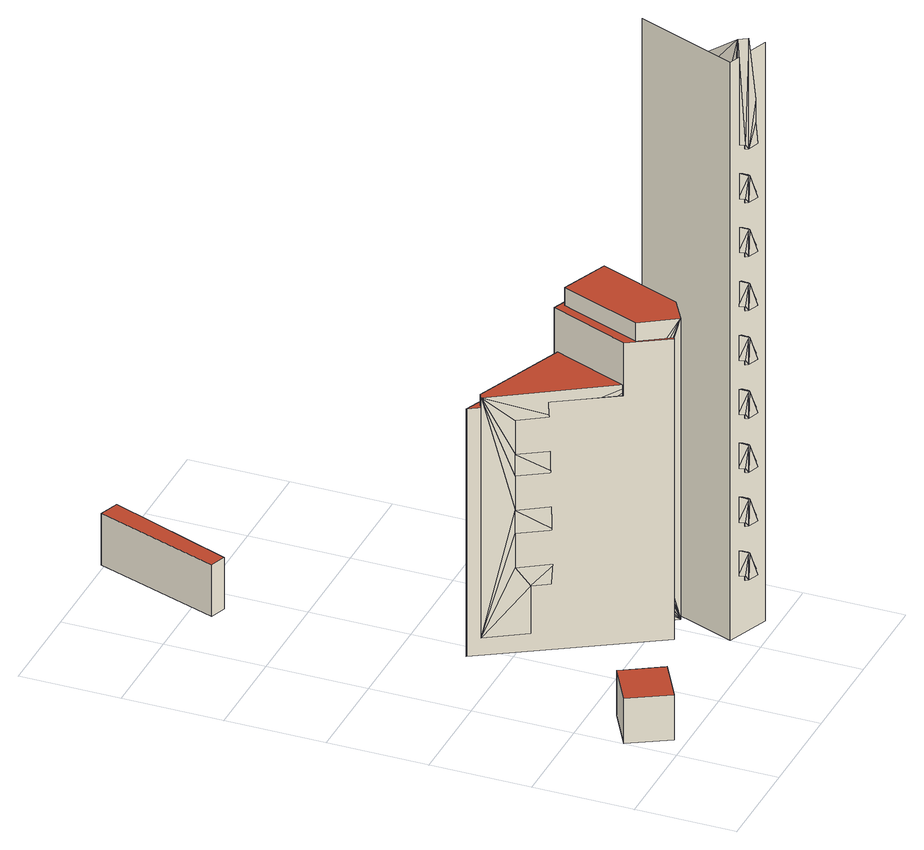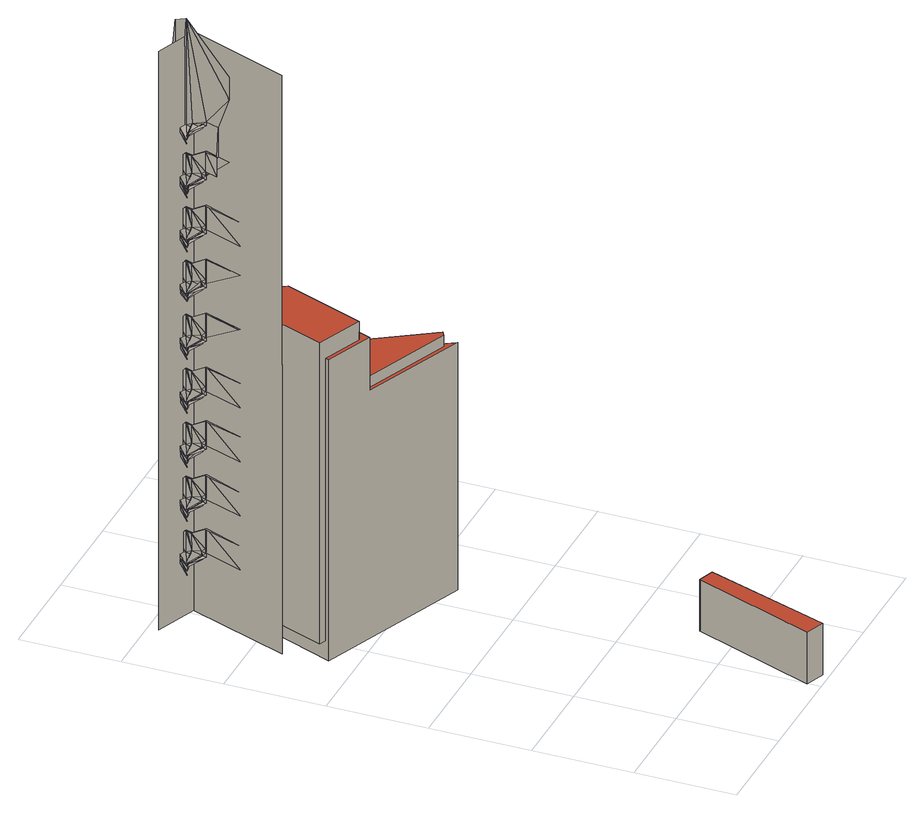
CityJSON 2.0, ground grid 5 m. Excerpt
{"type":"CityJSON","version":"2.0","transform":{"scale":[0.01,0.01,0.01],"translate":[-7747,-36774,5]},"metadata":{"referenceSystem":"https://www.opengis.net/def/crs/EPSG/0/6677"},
"CityObjects":{
"building1":{"type":"Building","attributes":{"class":9999,"usage":461,"measuredHeight":-9999,"storeysAboveGround":9999,"storeysBelowGround":9999,"prefecture":13,"city":13103,"footprintArea":-9999,"fireproofType":1011,"coverageRatio":80,"floorAreaRatio":700,"surveyYear":1,"urbanPlanType":21,"areaClassificationType":22,"landUseType":215,"districts":"10","detailedUsage":"0","floodRisk_description":10,"floodRisk_rank":1,"floodRisk_depth":0.43,"floodRisk_adminType":2,"floodRisk_scale":2,"meshCode":"53394509"},"geometry":[{"type":"Solid","lod":"2","boundaries":[[[[0,1,2,3]],[[4,5,6,7]],[[3,2,7,6]],[[2,1,4,7]],[[0,3,6,5]],[[1,0,5,4]]]],"semantics":{"surfaces":[{"type":"GroundSurface"},{"type":"RoofSurface"},{"type":"WallSurface"}],"values":[[0,1,2,2,2,2]]}}]},
"building2":{"type":"Building","attributes":{"class":9999,"usage":411,"measuredHeight":15.9,"storeysAboveGround":4,"storeysBelowGround":0,"prefecture":13,"city":13103,"footprintArea":19.5,"fireproofType":1001,"coverageRatio":80,"floorAreaRatio":700,"surveyYear":2021,"urbanPlanType":21,"areaClassificationType":22,"landUseType":211,"districts":"10","detailedUsage":"1310","floodRisk_description":10,"floodRisk_rank":1,"floodRisk_depth":0.43,"floodRisk_adminType":2,"floodRisk_scale":2,"meshCode":"53394509"},"geometry":[{"type":"MultiSurface","lod":"2","boundaries":[[[8,9,10,11]],[[12,13,14,15,16,17,18,19,20]],[[21,22,23,24]],[[25,26,27]],[[28,29,30,31,32]],[[33,34,35,36,37,38]],[[39,40,41,42,43]],[[12,20,24,23]],[[44,38,37,40,39,34,33,45]],[[26,25,32,31,9,8]],[[15,36,35,16]],[[18,46,19]],[[46,18,47]],[[19,46,48]],[[19,48,49]],[[19,50,51]],[[50,19,49]],[[19,51,52]],[[49,53,50]],[[53,49,47]],[[53,18,54]],[[18,53,47]],[[54,18,55]],[[55,18,42]],[[56,42,57]],[[42,56,58]],[[57,42,41]],[[57,41,59]],[[59,41,60]],[[61,41,52]],[[41,61,60]],[[58,60,61]],[[60,58,56]],[[55,42,58]],[[54,55,51]],[[51,55,52]],[[19,52,41]],[[42,18,17,43]],[[30,29,11,10]],[[43,17,16,35,34,39]],[[8,11,29,28,27,26]],[[31,30,10,9]],[[62,63,64]],[[63,62,65]],[[66,67,68]],[[67,66,69]],[[70,15,21]],[[15,70,65]],[[21,15,14]],[[71,21,24]],[[21,71,70]],[[71,24,72]],[[71,72,63]],[[63,72,73]],[[73,64,63]],[[64,73,74]],[[64,74,67]],[[74,75,76]],[[75,74,73]],[[77,78,79]],[[78,77,80]],[[62,15,65]],[[15,62,36]],[[36,69,66]],[[69,36,62]],[[36,81,82]],[[81,36,66]],[[36,82,37]],[[37,82,83]],[[83,82,68]],[[77,68,80]],[[68,77,83]],[[80,68,67]],[[72,24,84]],[[67,74,80]],[[37,83,85]],[[86,20,87]],[[20,86,24]],[[87,20,19]],[[87,19,88]],[[88,19,89]],[[89,19,75]],[[75,19,76]],[[76,19,78]],[[78,19,41]],[[78,41,79]],[[79,41,85]],[[85,41,37]],[[37,41,40]],[[72,84,89]],[[89,84,88]],[[24,86,84]],[[32,25,27,28]],[[14,13,22,21]]],"semantics":{"surfaces":[{"type":"GroundSurface"},{"type":"OuterCeilingSurface"},{"type":"RoofSurface"},{"type":"WallSurface"}],"values":[0,0,1,2,2,2,2,3,3,3,3,3,3,3,3,3,3,3,3,3,3,3,3,3,3,3,3,3,3,3,3,3,3,3,3,3,3,3,3,3,3,3,3,3,3,3,3,3,3,3,3,3,3,3,3,3,3,3,3,3,3,3,3,3,3,3,3,3,3,3,3,3,3,3,3,3,3,3,3,3,3,3,3,3,3,3,3,3,3,3,3,3,3,3]}}]},
"building3":{"type":"Building","attributes":{"class":9999,"usage":412,"measuredHeight":30.7,"storeysAboveGround":10,"storeysBelowGround":0,"prefecture":13,"city":13103,"footprintArea":61.78,"fireproofType":1001,"coverageRatio":80,"floorAreaRatio":700,"surveyYear":2021,"urbanPlanType":21,"areaClassificationType":22,"landUseType":211,"districts":"10","detailedUsage":"1320","floodRisk_description":10,"floodRisk_rank":1,"floodRisk_depth":0.3,"floodRisk_adminType":2,"floodRisk_scale":2,"meshCode":"53394509"},"geometry":[{"type":"MultiSurface","lod":"2","boundaries":[[[90,91,92]],[[93,94,95]],[[96,97,98]],[[99,100,101]],[[102,103,104]],[[105,106,107]],[[108,109,110]],[[111,112,113]],[[114,115,116]],[[94,93,117]],[[97,96,118]],[[109,108,119]],[[112,111,120]],[[115,114,121]],[[100,99,122]],[[103,102,123]],[[106,105,124]],[[90,125,91]],[[107,126,127]],[[110,128,129]],[[116,130,131]],[[95,132,133]],[[104,134,135]],[[101,136,137]],[[98,138,139]],[[113,140,141]],[[113,142,111]],[[110,143,108]],[[95,144,93]],[[101,145,99]],[[98,146,96]],[[104,147,102]],[[91,148,92]],[[116,149,114]],[[107,150,105]],[[107,151,126]],[[110,152,128]],[[116,153,130]],[[95,154,132]],[[104,155,134]],[[101,156,136]],[[98,157,138]],[[113,158,140]],[[159,117,160]],[[161,118,162]],[[163,119,164]],[[165,120,166]],[[167,121,168]],[[169,122,170]],[[171,123,172]],[[173,124,174]],[[175,90,176]],[[151,107,106]],[[152,110,109]],[[153,116,115]],[[94,154,95]],[[155,104,103]],[[156,101,100]],[[97,157,98]],[[112,158,113]],[[117,159,94]],[[118,161,97]],[[119,163,109]],[[120,165,112]],[[121,167,115]],[[122,169,100]],[[123,171,103]],[[106,124,173]],[[90,175,125]],[[133,177,95]],[[135,178,104]],[[141,179,113]],[[139,180,98]],[[137,181,101]],[[131,182,116]],[[151,183,126]],[[156,184,136]],[[154,185,132]],[[152,186,128]],[[158,187,140]],[[153,188,130]],[[157,189,138]],[[155,190,134]],[[159,191,94]],[[173,192,106]],[[165,193,112]],[[171,194,103]],[[169,195,100]],[[163,196,109]],[[161,197,97]],[[167,198,115]],[[199,110,129]],[[200,107,127]],[[183,151,201]],[[184,156,202]],[[185,154,203]],[[186,152,204]],[[187,158,205]],[[188,153,206]],[[189,157,207]],[[190,155,208]],[[142,113,179]],[[111,142,209]],[[143,110,210]],[[108,143,211]],[[144,95,177]],[[93,144,212]],[[145,101,181]],[[99,145,213]],[[146,98,180]],[[96,146,214]],[[147,104,178]],[[102,147,215]],[[92,148,216]],[[149,116,182]],[[114,149,217]],[[150,107,218]],[[105,150,219]],[[220,94,191]],[[221,103,194]],[[222,97,197]],[[223,106,192]],[[224,100,195]],[[225,115,198]],[[226,109,196]],[[227,112,193]],[[151,106,223]],[[152,109,226]],[[153,115,225]],[[154,94,220]],[[155,103,221]],[[156,100,224]],[[157,97,222]],[[158,112,227]],[[183,228,126]],[[189,229,138]],[[186,230,128]],[[188,231,130]],[[185,232,132]],[[190,233,134]],[[184,234,136]],[[187,235,140]],[[199,210,110]],[[200,218,107]],[[201,236,237]],[[202,238,239]],[[203,240,241]],[[205,242,243]],[[206,244,245]],[[207,246,247]],[[208,248,249]],[[204,250,251]],[[126,228,127]],[[138,229,139]],[[128,230,129]],[[130,231,131]],[[132,232,133]],[[134,233,135]],[[136,234,137]],[[140,235,141]],[[252,226,196]],[[202,156,253]],[[203,154,254]],[[205,158,255]],[[206,153,256]],[[207,157,257]],[[208,155,258]],[[259,201,151]],[[204,152,252]],[[236,201,259]],[[202,253,238]],[[240,203,254]],[[242,205,255]],[[206,256,244]],[[246,207,257]],[[208,258,248]],[[250,204,252]],[[221,258,155]],[[224,253,156]],[[227,255,158]],[[225,256,153]],[[222,257,157]],[[220,254,154]],[[223,259,151]],[[226,252,152]],[[260,221,194]],[[261,224,195]],[[262,227,193]],[[263,225,198]],[[264,222,197]],[[265,220,191]],[[266,223,192]],[[252,196,267]],[[258,221,260]],[[253,224,261]],[[255,227,262]],[[256,225,263]],[[257,222,264]],[[254,220,265]],[[259,223,266]],[[267,250,252]],[[268,177,133]],[[269,178,135]],[[270,179,141]],[[271,180,139]],[[272,181,137]],[[273,182,131]],[[265,240,254]],[[263,244,256]],[[262,242,255]],[[266,236,259]],[[264,246,257]],[[261,238,253]],[[260,248,258]],[[228,183,274]],[[229,189,275]],[[230,186,276]],[[231,188,277]],[[232,185,278]],[[233,190,279]],[[234,184,280]],[[235,187,281]],[[127,228,200]],[[139,229,271]],[[129,230,199]],[[131,231,273]],[[133,232,268]],[[135,233,269]],[[137,234,272]],[[141,235,270]],[[282,125,175]],[[164,283,163]],[[160,284,159]],[[166,285,165]],[[168,286,167]],[[162,287,161]],[[174,288,173]],[[172,289,171]],[[176,290,175]],[[170,291,169]],[[191,159,284]],[[192,173,288]],[[193,165,285]],[[194,171,289]],[[195,169,291]],[[196,163,283]],[[197,161,287]],[[198,167,286]],[[148,91,292]],[[293,251,250]],[[294,241,240]],[[295,237,236]],[[296,247,246]],[[297,249,248]],[[298,243,242]],[[299,239,238]],[[300,245,244]],[[179,301,142]],[[210,302,143]],[[177,303,144]],[[145,181,304]],[[180,305,146]],[[178,306,147]],[[182,307,149]],[[218,308,150]],[[250,267,293]],[[240,265,294]],[[244,263,300]],[[242,262,298]],[[236,266,295]],[[246,264,296]],[[238,261,299]],[[248,260,297]],[[282,175,309]],[[309,175,290]],[[310,179,270]],[[311,218,200]],[[312,177,268]],[[313,180,271]],[[199,314,210]],[[315,200,228]],[[316,271,229]],[[317,199,230]],[[318,273,231]],[[319,268,232]],[[320,269,233]],[[272,234,321]],[[322,270,235]],[[323,181,272]],[[324,178,269]],[[325,182,273]],[[117,93,326]],[[120,111,327]],[[121,114,328]],[[119,108,329]],[[118,96,330]],[[122,99,331]],[[124,105,332]],[[123,102,333]],[[90,92,334]],[[335,336,337,338]],[[150,308,339]],[[149,307,340]],[[146,305,341]],[[144,303,342]],[[142,301,343]],[[143,302,344]],[[145,304,345]],[[147,306,346]],[[148,347,348]],[[166,120,349]],[[160,117,350]],[[162,118,351]],[[168,121,352]],[[119,329,164]],[[174,124,353]],[[172,123,354]],[[170,122,355]],[[176,90,356]],[[326,93,212]],[[327,111,209]],[[328,114,217]],[[329,108,211]],[[330,96,214]],[[331,99,213]],[[332,105,219]],[[333,102,215]],[[334,92,216]],[[208,357,190]],[[358,186,204]],[[202,359,184]],[[360,189,207]],[[206,361,188]],[[362,187,205]],[[363,185,203]],[[201,364,183]],[[301,179,365]],[[302,210,366]],[[303,177,367]],[[181,368,304]],[[305,180,369]],[[306,178,370]],[[148,292,347]],[[307,182,371]],[[308,218,372]],[[315,228,373]],[[316,229,374]],[[317,230,375]],[[318,231,376]],[[319,232,377]],[[320,233,378]],[[321,234,379]],[[322,235,380]],[[241,363,203]],[[249,381,208]],[[205,243,362]],[[207,247,360]],[[201,237,364]],[[206,245,361]],[[202,239,359]],[[204,251,358]],[[368,181,382]],[[370,178,383]],[[314,366,210]],[[310,365,179]],[[312,367,177]],[[313,369,180]],[[384,371,182]],[[311,372,218]],[[190,357,279]],[[358,276,186]],[[184,359,280]],[[360,275,189]],[[188,361,277]],[[362,281,187]],[[363,278,185]],[[183,364,274]],[[143,385,211]],[[142,386,209]],[[144,387,212]],[[388,217,149]],[[146,330,214]],[[145,389,213]],[[390,215,147]],[[150,391,219]],[[392,200,315]],[[393,271,316]],[[394,199,317]],[[395,273,318]],[[396,268,319]],[[397,269,320]],[[398,272,321]],[[399,270,322]],[[400,216,148]],[[382,181,323]],[[383,178,324]],[[384,182,325]],[[310,270,401]],[[311,200,402]],[[312,268,403]],[[313,271,404]],[[405,314,199]],[[200,392,402]],[[271,393,404]],[[199,394,405]],[[273,395,325]],[[268,396,403]],[[269,397,324]],[[272,398,323]],[[270,399,401]],[[358,230,276]],[[357,233,279]],[[364,228,274]],[[361,231,277]],[[363,232,278]],[[360,229,275]],[[362,235,281]],[[359,234,280]],[[301,365,406]],[[302,366,407]],[[303,367,408]],[[304,368,409]],[[305,369,410]],[[306,370,411]],[[347,292,412]],[[308,372,413]],[[307,371,414]],[[415,149,340]],[[416,144,342]],[[417,143,344]],[[418,142,343]],[[419,146,341]],[[420,150,339]],[[421,147,346]],[[422,145,345]],[[423,148,348]],[[392,315,424]],[[393,316,425]],[[394,317,426]],[[395,318,427]],[[396,319,428]],[[397,320,429]],[[398,321,430]],[[399,322,431]],[[292,91,432]],[[232,433,377]],[[229,434,374]],[[233,435,378]],[[235,436,380]],[[234,437,379]],[[230,438,375]],[[231,439,376]],[[228,440,373]],[[306,441,346]],[[302,442,344]],[[347,443,348]],[[301,444,343]],[[304,445,345]],[[305,446,341]],[[303,447,342]],[[448,339,308]],[[307,449,340]],[[450,370,383]],[[438,317,375]],[[410,451,305]],[[409,445,304]],[[411,441,306]],[[412,452,347]],[[406,444,301]],[[407,453,302]],[[408,447,303]],[[414,449,307]],[[413,448,308]],[[454,383,324]],[[455,324,397]],[[450,383,454]],[[91,456,432]],[[324,455,454]],[[457,366,314]],[[365,310,458]],[[367,312,459]],[[369,313,460]],[[384,461,371]],[[311,462,372]],[[368,382,463]],[[432,464,292]],[[370,450,465]],[[457,314,405]],[[466,313,404]],[[403,467,312]],[[454,464,450]],[[468,382,323]],[[469,311,402]],[[470,384,325]],[[310,401,471]],[[336,472,473,337]]],"semantics":{"surfaces":[{"type":"WallSurface"},{"type":"OuterFloorSurface"},{"type":"OuterCeilingSurface"}],"values":[0,0,0,0,0,0,0,0,0,0,0,0,0,0,0,0,0,0,1,1,1,1,1,1,1,1,0,0,0,0,0,0,0,0,0,1,1,1,1,1,1,1,1,0,0,0,0,0,0,0,0,0,1,1,1,1,1,1,1,1,0,0,0,0,0,0,0,0,0,1,1,1,1,1,1,0,0,0,0,0,0,0,0,0,0,0,0,0,0,0,0,1,1,0,0,0,0,0,0,0,0,0,0,0,0,0,0,0,0,0,0,0,0,0,0,0,0,0,1,1,1,1,1,1,1,1,1,1,1,1,1,1,1,1,0,0,0,0,0,0,0,0,1,1,0,0,0,0,0,0,0,0,0,0,0,0,0,0,0,0,1,0,0,0,0,0,0,0,0,0,0,0,0,0,0,0,0,1,1,1,1,1,1,1,1,1,1,1,1,1,1,1,1,1,1,1,1,1,1,1,0,1,1,1,1,1,1,0,0,0,0,0,0,0,0,0,0,0,0,0,0,0,0,0,0,0,0,0,0,0,0,2,2,2,2,2,2,2,2,2,0,0,0,0,0,0,0,0,0,1,1,1,1,1,1,1,1,0,0,0,0,0,0,0,0,0,0,0,0,0,0,0,0,0,0,1,1,1,1,1,0,0,0,0,0,0,0,0,1,1,1,2,2,2,2,2,2,2,2,2,0,0,0,0,0,0,0,0,0,0,0,0,0,0,0,0,0,0,0,2,2,2,2,2,2,2,2,2,1,1,1,1,1,1,1,1,0,0,0,0,0,0,0,0,0,0,0,0,0,0,0,0,0,0,0,0,0,0,0,0,0,0,0,0,0,0,0,0,0,1,1,1,1,1,1,1,1,0,0,0,0,0,0,0,0,0,0,0,0,0,0,0,0,0,1,1,1,1,1,1,1,1,0,0,0,0,0,0,0,0,0,0,0,0,0,0,0,0,0,0,0,0,0,0,0,0,0,2,2,2,2,2,2,2,2,2,0,0,0,0,0,0,0,0,0,1,1,1,1,1,1,1,1,0,0,0,0,0,0,0,0,0,0,0,2,2,2,2,2,2,2,2,2,1,0,1,0,0,0,0,0,0,0,0,0,0,0,1,1,1,0,1,1,1,1,0]}}]},
"building4":{"type":"Building","attributes":{"class":3003,"usage":401,"measuredHeight":3.1,"storeysAboveGround":9999,"storeysBelowGround":0,"prefecture":13,"city":13103,"footprintArea":6.29,"fireproofType":1011,"coverageRatio":80,"floorAreaRatio":700,"surveyYear":2021,"urbanPlanType":21,"areaClassificationType":22,"landUseType":212,"districts":"10","detailedUsage":"1210","floodRisk_description":10,"floodRisk_rank":1,"floodRisk_depth":0.16,"floodRisk_adminType":2,"floodRisk_scale":2,"meshCode":"53394509"},"geometry":[{"type":"Solid","lod":"2","boundaries":[[[[474,475,476,477]],[[478,479,480,481]],[[474,477,480,479]],[[477,476,481,480]],[[475,474,479,478]],[[476,475,478,481]]]],"semantics":{"surfaces":[{"type":"GroundSurface"},{"type":"RoofSurface"},{"type":"WallSurface"}],"values":[[0,1,2,2,2,2]]}}]}
},
"vertices":[
[332,182,37],[121,60,37],[6,258,37],[217,380,37],[121,60,276],[332,182,276],[217,380,276],[6,258,276],
[392,1185,59],[1171,877,59],[1003,452,59],[883,374,59],[702,892,155],[550,952,155],[542,932,155],[421,1123,155],[445,1139,155],[1196,843,155],[1035,428,155],[910,352,155],[651,760,155],[542,932,406],[550,952,406],[702,892,406],[651,760,406],[923,975,1372],[392,1184,1372],[763,571,1372],[763,571,1654],[883,373,1654],[1003,452,1654],[1171,877,1654],[923,974,1654],[928,860,1429],[958,937,1429],[445,1139,1429],[421,1123,1429],[799,526,1429],[899,782,1429],[958,937,1750],[799,526,1750],[910,352,1750],[1035,428,1750],[1196,843,1750],[899,782,1621],[928,860,1621],[996,404,435],[996,404,497],[947,374,435],[947,374,497],[947,374,736],[947,374,799],[947,374,1033],[996,404,736],[996,404,799],[996,404,1033],[996,404,1342],[996,404,1405],[996,404,1096],[947,374,1405],[947,374,1342],[947,374,1096],[503,993,815],[602,837,692],[602,837,815],[503,993,692],[503,993,1111],[602,837,997],[602,837,1111],[503,993,997],[503,993,510],[602,837,510],[696,689,510],[696,689,692],[696,689,815],[794,534,692],[794,534,815],[696,689,1111],[794,534,997],[794,534,1111],[696,689,997],[503,993,1293],[602,837,1293],[696,689,1293],[748,608,388],[794,534,1293],[748,608,307],[791,539,307],[791,539,388],[794,534,510],
[1055,97,2649],[1037,128,3212],[1037,128,2649],[1037,128,1219],[1062,84,1340],[1037,128,1358],[1037,128,933],[1062,84,1054],[1037,128,1072],[1037,128,2077],[1062,84,2198],[1037,128,2216],[1037,128,2363],[1062,84,2484],[1037,128,2502],[1037,128,361],[1062,84,482],[1037,128,500],[1037,128,1791],[1062,84,1912],[1037,128,1930],[1037,128,1505],[1062,84,1626],[1037,128,1644],[1037,128,647],[1062,84,768],[1037,128,786],[1054,97,1219],[1054,97,933],[1054,97,1791],[1054,97,1505],[1054,97,647],[1055,97,2077],[1055,97,2363],[1055,97,361],[1062,84,3212],[1045,129,499],[1047,135,500],[1045,129,1929],[1047,135,1930],[1045,129,785],[1047,135,786],[1045,129,1357],[1047,135,1358],[1045,129,2501],[1047,135,2502],[1045,129,2215],[1047,135,2216],[1045,129,1071],[1047,135,1072],[1045,129,1643],[1047,135,1644],[1049,162,1527],[1049,162,1813],[1049,162,1241],[1049,162,2099],[1049,162,955],[1049,162,2385],[1049,162,2671],[1049,162,669],[1049,162,383],[1066,93,484],[1066,93,1914],[1066,93,770],[1066,93,1342],[1066,93,2486],[1066,93,2200],[1066,93,1056],[1066,93,1628],[1062,84,1197],[1054,97,1197],[1062,84,911],[1054,97,911],[1062,84,1769],[1054,97,1769],[1062,84,1483],[1054,97,1483],[1062,84,625],[1054,97,625],[1062,84,2055],[1055,97,2055],[1062,84,2341],[1055,97,2341],[1062,84,339],[1055,97,339],[1062,84,2627],[1055,97,2627],[1049,162,1358],[1049,162,2502],[1049,162,1644],[1049,162,1072],[1049,162,2216],[1049,162,786],[1045,129,388],[1045,129,2104],[1045,129,1246],[1045,129,1818],[1045,129,1532],[1045,129,674],[1045,129,960],[1045,129,2390],[1067,82,1338],[1067,82,480],[1067,82,1624],[1067,82,2482],[1067,82,2196],[1067,82,1910],[1067,82,1052],[1067,82,766],[1057,159,1930],[1057,159,500],[1061,102,388],[1061,102,2104],[1061,102,1246],[1061,102,1818],[1061,102,1532],[1061,102,674],[1061,102,960],[1061,102,2390],[1049,162,1505],[1049,162,1930],[1049,162,1791],[1049,162,1219],[1049,162,2077],[1049,162,933],[1049,162,2363],[1049,162,2649],[1049,162,647],[1049,162,500],[1049,162,361],[1066,89,1341],[1066,89,2485],[1066,89,1055],[1066,89,483],[1066,89,2199],[1066,89,769],[1066,89,1913],[1066,89,1627],[1058,163,410],[1058,163,982],[1058,163,1840],[1058,163,696],[1058,163,1268],[1058,163,2412],[1058,163,2126],[1058,163,1554],[1067,91,366],[1061,102,366],[1067,91,2082],[1061,102,2082],[1067,91,1224],[1061,102,1224],[1067,91,1510],[1061,102,1510],[1067,91,652],[1061,102,652],[1067,91,938],[1061,102,938],[1067,91,2368],[1061,102,2368],[1068,90,1796],[1061,102,1796],[1068,90,1912],[1067,91,2199],[1067,91,1341],[1067,91,1627],[1067,91,769],[1067,91,1055],[1067,91,2485],[1067,91,483],[1074,88,2480],[1074,88,2194],[1074,88,1622],[1074,88,764],[1074,88,1050],[1074,88,1336],[1074,88,478],[1073,88,1908],[1057,159,1358],[1057,159,2502],[1057,159,1644],[1057,159,1072],[1057,159,2216],[1057,159,786],[1058,163,388],[1058,163,960],[1058,163,1818],[1058,163,674],[1058,163,1246],[1058,163,2390],[1058,163,2104],[1058,163,1532],[1107,68,2866],[1118,64,1769],[1118,64,1197],[1118,64,1483],[1118,64,625],[1118,64,911],[1118,64,339],[1118,64,2341],[1118,64,2627],[1118,64,2055],[1079,243,2715],[1120,70,1796],[1121,71,1224],[1121,71,366],[1121,71,938],[1121,71,2368],[1121,71,1510],[1121,71,2082],[1121,71,652],[1071,222,1549],[1071,222,1835],[1071,222,1263],[1071,222,2121],[1071,222,977],[1071,222,2407],[1071,222,691],[1071,222,405],[1107,68,2747],[1079,243,1702],[1079,243,558],[1079,243,1416],[1079,243,1130],[1079,243,1988],[1078,216,432],[1078,216,1004],[1078,216,1862],[1078,216,718],[1078,216,1290],[1078,216,2434],[1078,216,2148],[1078,216,1576],[1087,240,2274],[1087,240,2560],[1087,240,844],[1156,180,1219],[1156,180,1505],[1156,180,647],[1156,180,1791],[1156,180,933],[1156,180,2077],[1156,180,361],[1156,180,2363],[1157,180,2649],[1201,60,3116],[986,142,3116],[987,143,48],[1201,61,48],[1071,222,383],[1071,222,669],[1071,222,955],[1071,222,1241],[1071,222,1527],[1071,222,1813],[1071,222,2099],[1071,222,2385],[1071,222,2693],[1071,222,2671],[1156,180,1483],[1156,180,1197],[1156,180,911],[1156,180,625],[1156,180,339],[1156,180,2341],[1156,180,2055],[1157,180,2627],[1157,180,2390],[1157,180,1818],[1157,180,2104],[1157,180,960],[1157,180,674],[1157,180,1532],[1157,180,1246],[1157,180,388],[1079,243,1571],[1079,243,1857],[1079,243,1285],[1079,243,2143],[1079,243,999],[1079,243,2429],[1079,243,713],[1079,243,427],[1078,216,410],[1078,216,982],[1078,216,1840],[1078,216,696],[1078,216,1268],[1078,216,2412],[1078,216,2126],[1078,216,1554],[1157,180,2368],[1079,243,2274],[1079,243,2560],[1079,243,844],[1156,180,1813],[1156,180,1527],[1156,180,1241],[1156,180,669],[1156,180,2099],[1156,180,2385],[1156,180,383],[1087,240,454],[1087,240,1026],[1087,240,1884],[1087,240,740],[1087,240,1312],[1087,240,2456],[1087,240,2170],[1087,240,1598],[1157,180,2671],[1087,240,1702],[1087,240,558],[1087,240,1416],[1087,240,1130],[1087,240,1988],[1079,243,1549],[1079,243,1835],[1079,243,1263],[1079,243,2121],[1079,243,977],[1079,243,2407],[1079,243,2693],[1079,243,405],[1079,243,691],[1155,184,669],[1155,184,1241],[1155,184,1813],[1155,184,1527],[1155,184,955],[1156,184,383],[1156,185,2385],[1156,185,2099],[1156,185,2671],[1087,240,432],[1087,240,1004],[1087,240,1862],[1087,240,718],[1087,240,1290],[1087,240,2434],[1087,240,2148],[1087,240,1576],[1128,374,2890],[1170,182,1268],[1170,182,982],[1170,182,2412],[1170,182,1554],[1170,182,2126],[1170,182,1840],[1170,182,696],[1170,182,410],[1166,186,2407],[1166,186,1813],[1166,186,2671],[1166,186,1549],[1166,186,2121],[1166,186,955],[1167,186,1263],[1167,186,405],[1167,186,691],[1104,310,2560],[1166,186,977],[1166,186,2693],[1166,186,1835],[1112,307,2560],[1112,307,2456],[1128,374,3009],[1152,437,1988],[1152,437,1702],[1152,437,1285],[1152,437,999],[1152,437,713],[1152,437,427],[1152,437,2143],[1104,310,2715],[1128,374,2558],[1152,437,1130],[1152,437,1416],[1159,434,2274],[1159,434,558],[1159,434,844],[1159,434,1702],[1182,653,3116],[1182,654,49],
[247,2365,77],[463,2993,77],[563,2958,77],[326,2338,77],[463,2993,350],[247,2365,350],[326,2338,350],[563,2958,350]
]}
